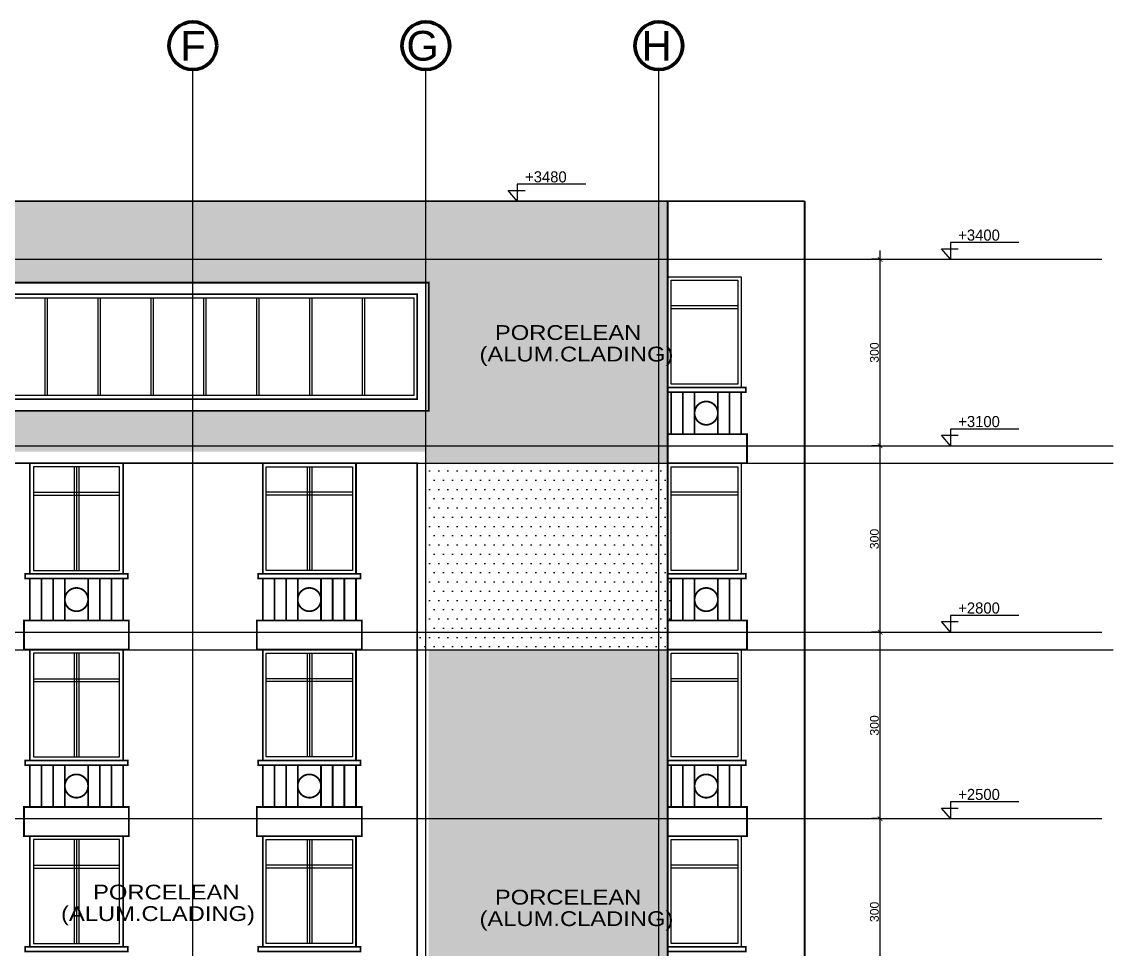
# Model space of a CAD drawing. Extents: x 250879 to 348495, y -51522 to -9360.
# Drawn here: x 295028 to 296901, y -27281 to -25689 of the extents above; entities that cross this region are included whole.
import ezdxf

# ---------------------------------------------------------------- set-up
doc = ezdxf.new("R2010")
doc.units = 0
doc.layers.get('0').update_dxf_attribs({"linetype": 'CONTINUOUS'})
doc.layers.get('DEFPOINTS').update_dxf_attribs({"color": 9, "linetype": 'CONTINUOUS'})
for name, color, linetype, lineweight in [('A-text function', 30, 'CONTINUOUS', 20), ('midium elevation', 4, 'CONTINUOUS', 60), ('VIS', 8, 'CONTINUOUS', 18)]:
    doc.layers.add(name, color=color, linetype=linetype, lineweight=lineweight)
for name, color, linetype in [('AXIS', 1, 'CONTINUOUS'), ('CURTAIN', 150, 'CONTINUOUS'), ('DOOR', 4, 'CONTINUOUS'), ('TEXT', 3, 'CONTINUOUS'), ('WALL', 7, 'CONTINUOUS')]:
    doc.layers.add(name, color=color, linetype=linetype)
doc.styles.add('ARIAL', font='BOD_CR.TTF', dxfattribs={"width": 1.2})
doc.styles.get("Standard").update_dxf_attribs({"font": 'sanss___.ttf', "height": 15})
doc.dimstyles.new('STANDARD$0', dxfattribs={"dimscale": 0, "dimtxt": 12, "dimasz": 8, "dimexe": 15, "dimexo": 0.0625, "dimgap": 2, "dimtad": 1, "dimdec": 0, "dimzin": 0, "dimdsep": 46, "dimtxsty": 'Standard', "dimblk1": 'ARCHTICK', "dimblk2": 'ARCHTICK', "dimsah": 1, "dimcen": 0.09, "dimdle": 15, "dimclrd": 3, "dimclre": 3, "dimclrt": 3, "dimazin": 0, "dimtfac": 1, "dimtdec": 0, "dimtofl": 0, "dimtmove": 1, "dimatfit": 3, "dimldrblk": 'ARCHTICK', "dimfxl": 1.0455, "dimfxlon": 1, "dimtolj": 1, "dimtzin": 0, "dimarcsym": 0})

# ---------------------------------------------------------------- blocks, each defined once
blk = doc.blocks.new('LIME')
at = {"layer": 'DOOR'}
for p, q in [((244475.4, -28849), (244460, -28830.9)), ((244460, -28830.9), (244489, -28830.9)), ((244593, -28820.3), (244475.4, -28820.3)), ((244475.4, -28820.3), (244475.4, -28849))]:
    blk.add_line(p, q, dxfattribs=at)
blk = doc.blocks.new('_ARCHTICK')
at = {"color": 0, "linetype": 'ByBlock', "const_width": 0.15}
blk.add_lwpolyline([(-0.5, -0.5), (0.5, 0.5)], dxfattribs=at)
blk = doc.blocks.new('*D1558')
at = {"layer": 'DEFPOINTS', "color": 0, "linetype": 'Continuous', "transparency": 16777216}
for p in [(296501.1, -26097), (296501.1, -26097), (296501.1, -26417)]:
    blk.add_point(p, dxfattribs=at)
at = {"layer": 'WALL', "color": 3, "linetype": 'Continuous', "lineweight": -2, "transparency": 16777216}
for p, q in [((296501.1, -26097), (296486.1, -26097)), ((296501.1, -26432), (296501.1, -26082)), ((296501.1, -26417), (296486.1, -26417))]:
    blk.add_line(p, q, dxfattribs=at)
at = {"layer": 'WALL', "color": 3, "linetype": 'Continuous', "lineweight": -2, "transparency": 16777216, "xscale": 8, "yscale": 8, "zscale": 8}
for p, rotation in [((296501.1, -26097), 90), ((296501.1, -26417), 270)]:
    blk.add_blockref('_ARCHTICK', p, dxfattribs=dict(at, rotation=rotation))
at = {"layer": 'WALL', "color": 3, "linetype": 'Continuous', "transparency": 16777216, "insert": (296491.3, -26257), "char_height": 15, "attachment_point": 5, "rotation": 90}
blk.add_mtext('\\A1;300', dxfattribs=at)
blk = doc.blocks.new('*D1551')
at = {"layer": 'DEFPOINTS', "color": 0, "linetype": 'Continuous', "transparency": 16777216}
for p in [(296501.1, -26417), (296501.1, -26417), (296501.1, -26737)]:
    blk.add_point(p, dxfattribs=at)
at = {"layer": 'WALL', "color": 3, "linetype": 'Continuous', "lineweight": -2, "transparency": 16777216}
for p, q in [((296501.1, -26417), (296486.1, -26417)), ((296501.1, -26752), (296501.1, -26402)), ((296501.1, -26737), (296486.1, -26737))]:
    blk.add_line(p, q, dxfattribs=at)
at = {"layer": 'WALL', "color": 3, "linetype": 'Continuous', "lineweight": -2, "transparency": 16777216, "xscale": 8, "yscale": 8, "zscale": 8}
for p, rotation in [((296501.1, -26417), 90), ((296501.1, -26737), 270)]:
    blk.add_blockref('_ARCHTICK', p, dxfattribs=dict(at, rotation=rotation))
at = {"layer": 'WALL', "color": 3, "linetype": 'Continuous', "transparency": 16777216, "insert": (296491.3, -26577), "char_height": 15, "attachment_point": 5, "rotation": 90}
blk.add_mtext('\\A1;300', dxfattribs=at)
blk = doc.blocks.new('*D1552')
at = {"layer": 'DEFPOINTS', "color": 0, "linetype": 'Continuous', "transparency": 16777216}
for p in [(296501.1, -26737), (296501.1, -26737), (296501.1, -27057)]:
    blk.add_point(p, dxfattribs=at)
at = {"layer": 'WALL', "color": 3, "linetype": 'Continuous', "lineweight": -2, "transparency": 16777216}
for p, q in [((296501.1, -27072), (296501.1, -26722)), ((296501.1, -26737), (296486.1, -26737)), ((296501.1, -27057), (296486.1, -27057))]:
    blk.add_line(p, q, dxfattribs=at)
at = {"layer": 'WALL', "color": 3, "linetype": 'Continuous', "lineweight": -2, "transparency": 16777216, "xscale": 8, "yscale": 8, "zscale": 8}
for p, rotation in [((296501.1, -26737), 90), ((296501.1, -27057), 270)]:
    blk.add_blockref('_ARCHTICK', p, dxfattribs=dict(at, rotation=rotation))
at = {"layer": 'WALL', "color": 3, "linetype": 'Continuous', "transparency": 16777216, "insert": (296491.3, -26897), "char_height": 15, "attachment_point": 5, "rotation": 90}
blk.add_mtext('\\A1;300', dxfattribs=at)
blk = doc.blocks.new('*D1553')
at = {"layer": 'DEFPOINTS', "color": 0, "linetype": 'Continuous', "transparency": 16777216}
for p in [(296501.1, -27057), (296501.1, -27057), (296501.1, -27377)]:
    blk.add_point(p, dxfattribs=at)
at = {"layer": 'WALL', "color": 3, "linetype": 'Continuous', "lineweight": -2, "transparency": 16777216}
for p, q in [((296501.1, -27392), (296501.1, -27042)), ((296501.1, -27057), (296486.1, -27057)), ((296501.1, -27377), (296486.1, -27377))]:
    blk.add_line(p, q, dxfattribs=at)
at = {"layer": 'WALL', "color": 3, "linetype": 'Continuous', "lineweight": -2, "transparency": 16777216, "xscale": 8, "yscale": 8, "zscale": 8}
for p, rotation in [((296501.1, -27057), 90), ((296501.1, -27377), 270)]:
    blk.add_blockref('_ARCHTICK', p, dxfattribs=dict(at, rotation=rotation))
at = {"layer": 'WALL', "color": 3, "linetype": 'Continuous', "transparency": 16777216, "insert": (296491.3, -27217), "char_height": 15, "attachment_point": 5, "rotation": 90}
blk.add_mtext('\\A1;300', dxfattribs=at)

msp = doc.modelspace()

# ---------------------------------------------------------------- hatches: boundary and pattern name
at = {"layer": 'WALL', "linetype": 'Continuous'}
h = msp.add_hatch(dxfattribs=at)
h.set_pattern_fill('DOTS', color=30, scale=10, style=0)
h.set_pattern_definition([(0, (-1179.686, 5124.162), (7.9375, 15.875), [0, -15.875])])
h.paths.add_polyline_path([(296121.29437, -25997.00774), (295721.29437, -25997.00774), (295721.29437, -26097.00774), (296121.29437, -26097.00774)])
h.paths.add_polyline_path([(296121.29437, -26097.00774), (295721.29437, -26097.00774), (295721.29437, -26417.00774), (296121.29437, -26417.00774)])
h.paths.add_polyline_path([(296136.29437, -26417.00774), (296121.29437, -26417.00774), (296121.29437, -26447.00774), (296136.29437, -26447.00774)])
h.paths.add_polyline_path([(296136.29437, -26097.00774), (296121.29437, -26097.00774), (296121.29437, -26417.00774), (296136.29437, -26417.00774)])
h.paths.add_polyline_path([(296136.29437, -25997.00774), (296121.29437, -25997.00774), (296121.29437, -26097.00774), (296136.29437, -26097.00774)])
h.paths.add_polyline_path([(295721.29437, -25997.00774), (295321.29437, -25997.00774), (295321.29437, -26097.00774), (295721.29437, -26097.00774)])
h.paths.add_polyline_path([(295321.29437, -25997.00774), (294936.29437, -25997.00774), (294936.29437, -26097.00774), (295321.29437, -26097.00774)])
h.paths.add_polyline_path([(294921.29437, -25997.00774), (294832.50323, -25997.00774), (294832.50323, -26097.00774), (294921.29437, -26097.00774)])
h.paths.add_polyline_path([(294817.50323, -25997.00774), (294728.71208, -25997.00774), (294728.71208, -26097.00774), (294817.50323, -26097.00774)])
h.paths.add_polyline_path([(294713.71208, -25997.00774), (294624.92093, -25997.00774), (294624.92093, -26097.00774), (294713.71208, -26097.00774)])
h.paths.add_polyline_path([(294609.92093, -25997.00774), (294521.29437, -25997.00774), (294521.29437, -26097.00774), (294609.92093, -26097.00774)])
h.paths.add_polyline_path([(293300.9652, -25997.00774), (293300.9652, -26097.00774), (294506.12979, -26097.00774), (294506.12979, -25997.00774)])
h.paths.add_polyline_path([(293716.12979, -26137.00774), (294506.12979, -26137.00774), (294506.12979, -26097.00774), (293300.9652, -26097.00774), (293300.9652, -26417.00774), (294506.12979, -26417.00774), (294506.12979, -26357.00774), (293716.12979, -26357.00774)])
h.paths.add_polyline_path([(295721.29437, -26357.00774), (295321.29437, -26357.00774), (295321.29437, -26417.00774), (295721.29437, -26417.00774)])
h.paths.add_polyline_path([(295321.29437, -26137.00774), (295721.29437, -26137.00774), (295721.29437, -26097.00774), (295321.29437, -26097.00774)])
h.paths.add_polyline_path([(294936.29437, -26137.00774), (295321.29437, -26137.00774), (295321.29437, -26097.00774), (294936.29437, -26097.00774)])
h.paths.add_polyline_path([(294832.50323, -26137.00774), (294921.29437, -26137.00774), (294921.29437, -26097.00774), (294832.50323, -26097.00774)])
h.paths.add_polyline_path([(294728.71208, -26137.00774), (294817.50323, -26137.00774), (294817.50323, -26097.00774), (294728.71208, -26097.00774)])
h.paths.add_polyline_path([(294624.92093, -26137.00774), (294713.71208, -26137.00774), (294713.71208, -26097.00774), (294624.92093, -26097.00774)])
h.paths.add_polyline_path([(294521.29437, -26137.00774), (294609.92093, -26137.00774), (294609.92093, -26097.00774), (294521.29437, -26097.00774)])
h = msp.add_hatch(dxfattribs=at)
h.set_pattern_fill('DOTS', color=30, scale=10, style=0)
h.set_pattern_definition([(0, (0, 5124.162), (7.9375, 15.875), [0, -15.875])])
h.paths.add_polyline_path([(294921.29437, -26342.61444), (294832.50323, -26342.61444), (294832.50323, -26417.00774), (294921.29437, -26417.00774)])
h.paths.add_polyline_path([(294817.50323, -26342.61444), (294728.71208, -26342.61444), (294728.71208, -26417.00774), (294817.50323, -26417.00774)])
h.paths.add_polyline_path([(294713.71208, -26342.61444), (294624.92093, -26342.61444), (294624.92093, -26417.00774), (294713.71208, -26417.00774)])
h.paths.add_polyline_path([(294609.92093, -26342.61444), (294521.29437, -26342.61444), (294521.29437, -26417.00774), (294609.92093, -26417.00774)])
h.paths.add_polyline_path([(296136.29437, -26417.00774), (295721.29437, -26417.00774), (295721.29437, -26447.00774), (295736.29437, -26447.00774), (296136.29437, -26447.00774)])
h.paths.add_polyline_path([(295321.29437, -26427.00774), (295721.29437, -26427.00774), (295721.29437, -26417.00774), (295321.29437, -26417.00774)])
h.paths.add_polyline_path([(294936.29437, -26427.00774), (295321.29437, -26427.00774), (295321.29437, -26417.00774), (294936.29437, -26417.00774)])
h.paths.add_polyline_path([(294832.50323, -26427.00774), (294921.29437, -26427.00774), (294921.29437, -26417.00774), (294832.50323, -26417.00774)])
h.paths.add_polyline_path([(294728.71208, -26427.00774), (294817.50323, -26427.00774), (294817.50323, -26417.00774), (294728.71208, -26417.00774)])
h.paths.add_polyline_path([(294624.92093, -26427.00774), (294713.71208, -26427.00774), (294713.71208, -26417.00774), (294624.92093, -26417.00774)])
h.paths.add_polyline_path([(294121.29437, -26427.00774), (294506.12979, -26427.00774), (294506.12979, -26417.00774), (294121.29437, -26417.00774)])
h.paths.add_polyline_path([(294521.29437, -26427.00774), (294609.92093, -26427.00774), (294609.92093, -26417.00774), (294521.29437, -26417.00774)])
h.paths.add_polyline_path([(293716.12979, -26427.00774), (294121.29437, -26427.00774), (294121.29437, -26417.00774), (293300.9652, -26417.00774), (293300.9652, -26447.00774), (293716.12979, -26447.00774)])
h.paths.add_polyline_path([(295321.29437, -26357.00774), (294936.29437, -26357.00774), (294936.29437, -26417.00774), (295321.29437, -26417.00774)])
h = msp.add_hatch(dxfattribs=at)
h.set_pattern_fill('DOTS', color=30, scale=10, style=0)
h.set_pattern_definition([(0, (0, 16957.987), (7.9375, 15.875), [0, -15.875])])
h.paths.add_polyline_path([(296121.29437, -26447.00774), (295721.29437, -26447.00774), (295721.29437, -26737.00774), (296121.29437, -26737.00774)])
h.paths.add_polyline_path([(296136.29437, -26447.00774), (296121.29437, -26447.00774), (296121.29437, -26737.00774), (296136.29437, -26737.00774), (296136.29437, -26717.00774), (296142.52231, -26717.00774), (296142.52231, -26645.00774), (296136.29437, -26645.00774), (296136.29437, -26637.00774)])
h.paths.add_polyline_path([(296136.29437, -26737.00774), (296121.29437, -26737.00774), (296121.29437, -26767.00774), (296136.29437, -26767.00774)])
h.paths.add_polyline_path([(296121.29437, -26737.00774), (295721.29437, -26737.00774), (295721.29437, -26767.00774), (296121.29437, -26767.00774)])
h.paths.add_polyline_path([(295721.29437, -26737.00774), (295706.29437, -26737.00774), (295706.29437, -26767.00774), (295721.29437, -26767.00774)])
h = msp.add_hatch(dxfattribs=at)
h.set_pattern_fill('DOTS', color=30, scale=10, style=0)
h.set_pattern_definition([(0, (61674.049, 6740.546), (7.9375, 15.875), [0, -15.875])])
h.paths.add_polyline_path([(293716.12979, -28597.00774), (293716.12979, -26767.00774), (293300.9652, -26767.00774), (293300.9652, -29007.00774), (296136.29437, -29007.00774), (296136.29437, -26767.00774), (295726.29437, -26767.00774), (295726.29437, -28597.00774)])
h.paths.add_polyline_path([(293716.12979, -28917.00774), (293716.12979, -28697.00774), (295726.29437, -28697.00774), (295726.29437, -28917.00774)])

# ---------------------------------------------------------------- linework, layer by layer
at = {"layer": 'AXIS'}
for p, q in [((295321.29437, -29935.19605), (295321.29437, -25772.96771)), ((295721.29437, -29935.19605), (295721.29437, -25772.96771)), ((296121.29437, -29935.19605), (296121.29437, -25772.96771))]:
    msp.add_line(p, q, dxfattribs=at)
at = {"layer": 'CURTAIN', "linetype": 'Continuous'}
for p, q in [((295067.18336, -26163.00774), (295067.18336, -26331.00774)), ((295071.18336, -26163.00774), (295071.18336, -26331.00774)), ((295157.9891, -26163.00774), (295157.9891, -26331.00774)), ((295161.9891, -26163.00774), (295161.9891, -26331.00774)), ((295248.79485, -26163.00774), (295248.79485, -26331.00774)), ((295252.79485, -26163.00774), (295252.79485, -26331.00774)), ((295339.60059, -26163.00774), (295339.60059, -26331.00774)), ((295343.60059, -26163.00774), (295343.60059, -26331.00774)), ((295430.40634, -26163.00774), (295430.40634, -26331.00774)), ((295434.40634, -26163.00774), (295434.40634, -26331.00774)), ((295521.21208, -26163.00774), (295521.21208, -26331.00774)), ((295525.21208, -26163.00774), (295525.21208, -26331.00774)), ((295612.01782, -26163.00774), (295612.01782, -26331.00774)), ((295616.01782, -26163.00774), (295616.01782, -26331.00774)), ((296256.52231, -26176.85035), (296142.29437, -26176.85035)), ((296256.52231, -26181.85035), (296142.29437, -26181.85035)), ((295117.37667, -26453.00774), (295117.37667, -26631.00774)), ((295121.37667, -26453.00774), (295121.37667, -26631.00774)), ((295125.37667, -26453.00774), (295125.37667, -26631.00774)), ((295517.21208, -26453.00774), (295517.21208, -26631.00774)), ((295521.21208, -26453.00774), (295521.21208, -26631.00774)), ((295525.21208, -26453.00774), (295525.21208, -26631.00774)), ((295047.37667, -26496.85035), (295195.37667, -26496.85035)), ((295047.37667, -26501.85035), (295195.37667, -26501.85035)), ((295595.21208, -26496.85035), (295447.21208, -26496.85035)), ((295595.21208, -26501.85035), (295447.21208, -26501.85035)), ((296256.52231, -26496.85035), (296142.29437, -26496.85035)), ((296256.52231, -26501.85035), (296142.29437, -26501.85035)), ((295117.37667, -26773.00774), (295117.37667, -26951.00774)), ((295121.37667, -26773.00774), (295121.37667, -26951.00774)), ((295125.37667, -26773.00774), (295125.37667, -26951.00774)), ((295517.21208, -26773.00774), (295517.21208, -26951.00774)), ((295521.21208, -26773.00774), (295521.21208, -26951.00774)), ((295525.21208, -26773.00774), (295525.21208, -26951.00774)), ((295047.37667, -26816.85035), (295195.37667, -26816.85035)), ((295047.37667, -26821.85035), (295195.37667, -26821.85035)), ((295595.21208, -26816.85035), (295447.21208, -26816.85035)), ((295595.21208, -26821.85035), (295447.21208, -26821.85035)), ((296256.52231, -26816.85035), (296142.29437, -26816.85035)), ((296256.52231, -26821.85035), (296142.29437, -26821.85035)), ((295117.37667, -27093.00774), (295117.37667, -27271.00774)), ((295121.37667, -27093.00774), (295121.37667, -27271.00774)), ((295125.37667, -27093.00774), (295125.37667, -27271.00774)), ((295517.21208, -27093.00774), (295517.21208, -27271.00774)), ((295521.21208, -27093.00774), (295521.21208, -27271.00774)), ((295525.21208, -27093.00774), (295525.21208, -27271.00774)), ((295047.37667, -27136.85035), (295195.37667, -27136.85035)), ((295047.37667, -27141.85035), (295195.37667, -27141.85035)), ((295595.21208, -27136.85035), (295447.21208, -27136.85035)), ((295595.21208, -27141.85035), (295447.21208, -27141.85035)), ((296256.52231, -27136.85035), (296142.29437, -27136.85035)), ((296256.52231, -27141.85035), (296142.29437, -27141.85035))]:
    msp.add_line(p, q, dxfattribs=at)
for points in [[(296142.29437, -26133.00774), (296256.52231, -26133.00774), (296256.52231, -26311.00774), (296142.29437, -26311.00774)], [(293742.12979, -26163.00774), (295700.29437, -26163.00774), (295700.29437, -26331.00774), (293742.12979, -26331.00774)], [(295195.37667, -26453.00774), (295047.37667, -26453.00774), (295047.37667, -26631.00774), (295195.37667, -26631.00774)], [(295447.21208, -26453.00774), (295595.21208, -26453.00774), (295595.21208, -26631.00774), (295447.21208, -26631.00774)], [(296142.29437, -26453.00774), (296256.52231, -26453.00774), (296256.52231, -26631.00774), (296142.29437, -26631.00774)], [(295195.37667, -26773.00774), (295047.37667, -26773.00774), (295047.37667, -26951.00774), (295195.37667, -26951.00774)], [(295447.21208, -26773.00774), (295595.21208, -26773.00774), (295595.21208, -26951.00774), (295447.21208, -26951.00774)], [(296142.29437, -26773.00774), (296256.52231, -26773.00774), (296256.52231, -26951.00774), (296142.29437, -26951.00774)], [(295195.37667, -27093.00774), (295047.37667, -27093.00774), (295047.37667, -27271.00774), (295195.37667, -27271.00774)], [(295447.21208, -27093.00774), (295595.21208, -27093.00774), (295595.21208, -27271.00774), (295447.21208, -27271.00774)], [(296142.29437, -27093.00774), (296256.52231, -27093.00774), (296256.52231, -27271.00774), (296142.29437, -27271.00774)]]:
    msp.add_lwpolyline(points, close=True, dxfattribs=at)
at = {"layer": 'midium elevation', "color": 6, "linetype": 'ByBlock', "ltscale": 3}
for centre in [(295321.12282, -25730.34268), (295321.14406, -25730.34259), (295721.12282, -25730.34268), (295721.14406, -25730.34259), (296121.12282, -25730.34268), (296121.14406, -25730.34259)]:
    msp.add_circle(centre, 40.95343, dxfattribs=at)
at = {"layer": 'VIS', "ltscale": 0.0001}
for p, q in [((292673.56026, -26097.00774), (296881.68241, -26097.00774)), ((292673.56026, -26097.00774), (296881.68241, -26097.00774)), ((292673.56026, -26417.00774), (296901.15438, -26417.00774)), ((292673.56026, -26417.00774), (296901.15438, -26417.00774)), ((292673.56026, -26447.00774), (296901.15438, -26447.00774)), ((292673.56026, -26737.00774), (296881.68241, -26737.00774)), ((292673.56026, -26767.00774), (296901.15438, -26767.00774)), ((292673.56026, -27057.00774), (296881.68241, -27057.00774))]:
    msp.add_line(p, q, dxfattribs=at)
at = {"layer": 'WALL', "linetype": 'Continuous'}
for p, q in [((296136.29437, -26127.00774), (296262.52231, -26127.00774)), ((296136.29437, -26767.00774), (296262.52231, -26767.00774)), ((296136.29437, -27087.00774), (296262.52231, -27087.00774))]:
    msp.add_line(p, q, dxfattribs=at)
at = {"layer": 'WALL', "linetype": 'Continuous', "const_width": 3}
for points in [[(296136.29437, -25997.00774), (293070.9652, -25997.00774), (293070.9652, -26227.00774)], [(293070.9652, -29047.00774), (293070.9652, -25997.00774), (296136.29437, -25997.00774)], [(296136.29437, -25997.00774), (296136.29437, -29047.00774)], [(296136.29437, -25997.00774), (296371.45896, -25997.00774)], [(296371.45896, -25997.00774), (296371.45896, -26447.00774)], [(295706.29437, -26337.00774), (295706.29437, -26337.00774), (293736.12979, -26337.00774), (293736.12979, -26157.00774), (295706.29437, -26157.00774), (295706.29437, -26337.00774)], [(295706.29437, -26157.00774), (295706.29437, -26157.00774), (293736.12979, -26157.00774)], [(295706.29437, -26337.00774), (295706.29437, -26337.00774), (293736.12979, -26337.00774), (293736.12979, -26157.00774), (295706.29437, -26157.00774), (295706.29437, -26337.00774)], [(296262.52231, -26317.00774), (296136.29437, -26317.00774)], [(296262.52231, -26325.00774), (296136.29437, -26325.00774)], [(296262.52231, -26325.00774), (296262.52231, -26397.00774)], [(296262.52231, -26397.00774), (296262.52231, -26325.00774)], [(296262.52231, -26325.00774), (296262.52231, -26397.00774)], [(296262.52231, -26325.00774), (296262.52231, -26397.00774)], [(296262.52231, -26447.00774), (296272.52231, -26447.00774), (296272.52231, -26397.00774), (296136.29437, -26397.00774)], [(296262.52231, -26447.00774), (296272.52231, -26447.00774), (296272.52231, -26397.00774), (296136.29437, -26397.00774)], [(293736.12979, -26447.00774), (295706.29437, -26447.00774), (295706.29437, -28577.00774), (293736.12979, -28577.00774), (293736.12979, -26447.00774)], [(295706.29437, -26447.00774), (293736.12979, -26447.00774)], [(293736.12979, -26447.00774), (295706.29437, -26447.00774), (295706.29437, -28577.00774), (293736.12979, -28577.00774), (293736.12979, -26447.00774)], [(295041.37667, -26447.00774), (295041.37667, -26637.00774)], [(295201.37667, -26447.00774), (295201.37667, -26637.00774)], [(295441.21208, -26447.00774), (295441.21208, -26637.00774)], [(295601.21208, -26447.00774), (295601.21208, -26637.00774)], [(296371.45896, -26447.00774), (296371.45896, -29047.00774), (296136.29437, -29047.00774)], [(296136.29437, -26447.00774), (296272.52231, -26447.00774)], [(295041.37667, -26637.00774), (295201.37667, -26637.00774)], [(295041.37667, -26637.00774), (295201.37667, -26637.00774)], [(295601.21208, -26637.00774), (295441.21208, -26637.00774)], [(295601.21208, -26637.00774), (295441.21208, -26637.00774)], [(296262.52231, -26637.00774), (296136.29437, -26637.00774)], [(295041.37667, -26645.00774), (295041.37667, -26717.00774)], [(295041.37667, -26645.00774), (295041.37667, -26717.00774)], [(295041.37667, -26645.00774), (295201.37667, -26645.00774)], [(295201.37667, -26645.00774), (295201.37667, -26717.00774)], [(295201.37667, -26645.00774), (295201.37667, -26717.00774)], [(295441.21208, -26645.00774), (295441.21208, -26717.00774)], [(295441.21208, -26645.00774), (295441.21208, -26717.00774)], [(295601.21208, -26645.00774), (295441.21208, -26645.00774)], [(295601.21208, -26645.00774), (295601.21208, -26717.00774)], [(295601.21208, -26645.00774), (295601.21208, -26717.00774)], [(296262.52231, -26645.00774), (296136.29437, -26645.00774)], [(296262.52231, -26645.00774), (296262.52231, -26717.00774)], [(296262.52231, -26717.00774), (296262.52231, -26645.00774)], [(296262.52231, -26645.00774), (296262.52231, -26717.00774)], [(296262.52231, -26645.00774), (296262.52231, -26717.00774)], [(295041.37667, -26767.00774), (295031.37667, -26767.00774), (295031.37667, -26717.00774), (295201.37667, -26717.00774), (295211.37667, -26717.00774), (295211.37667, -26767.00774), (295031.37667, -26767.00774)], [(295601.21208, -26767.00774), (295611.21208, -26767.00774), (295611.21208, -26717.00774), (295441.21208, -26717.00774), (295431.21208, -26717.00774), (295431.21208, -26767.00774), (295611.21208, -26767.00774)], [(296262.52231, -26767.00774), (296272.52231, -26767.00774), (296272.52231, -26717.00774), (296136.29437, -26717.00774)], [(296136.29437, -26737.00774), (296136.29437, -29047.00774), (293300.9652, -29047.00774), (293300.9652, -26737.00774)], [(294721.21208, -29047.00774), (296136.29437, -29047.00774), (296136.29437, -26737.00774)], [(295041.37667, -26767.00774), (295041.37667, -26957.00774)], [(295201.37667, -26767.00774), (295201.37667, -26957.00774)], [(295441.21208, -26767.00774), (295441.21208, -26957.00774)], [(295601.21208, -26767.00774), (295601.21208, -26957.00774)], [(296136.29437, -26767.00774), (296272.52231, -26767.00774)], [(295041.37667, -26957.00774), (295201.37667, -26957.00774)], [(295041.37667, -26957.00774), (295201.37667, -26957.00774)], [(295601.21208, -26957.00774), (295441.21208, -26957.00774)], [(295601.21208, -26957.00774), (295441.21208, -26957.00774)], [(296262.52231, -26957.00774), (296136.29437, -26957.00774)], [(295041.37667, -26965.00774), (295041.37667, -27037.00774)], [(295041.37667, -26965.00774), (295041.37667, -27037.00774)], [(295041.37667, -26965.00774), (295201.37667, -26965.00774)], [(295201.37667, -26965.00774), (295201.37667, -27037.00774)], [(295201.37667, -26965.00774), (295201.37667, -27037.00774)], [(295441.21208, -26965.00774), (295441.21208, -27037.00774)], [(295441.21208, -26965.00774), (295441.21208, -27037.00774)], [(295601.21208, -26965.00774), (295441.21208, -26965.00774)], [(295601.21208, -26965.00774), (295601.21208, -27037.00774)], [(295601.21208, -26965.00774), (295601.21208, -27037.00774)], [(296262.52231, -26965.00774), (296136.29437, -26965.00774)], [(296262.52231, -26965.00774), (296262.52231, -27037.00774)], [(296262.52231, -27037.00774), (296262.52231, -26965.00774)], [(296262.52231, -26965.00774), (296262.52231, -27037.00774)], [(296262.52231, -26965.00774), (296262.52231, -27037.00774)], [(295041.37667, -27087.00774), (295031.37667, -27087.00774), (295031.37667, -27037.00774), (295201.37667, -27037.00774), (295211.37667, -27037.00774), (295211.37667, -27087.00774), (295031.37667, -27087.00774)], [(295601.21208, -27087.00774), (295611.21208, -27087.00774), (295611.21208, -27037.00774), (295441.21208, -27037.00774), (295431.21208, -27037.00774), (295431.21208, -27087.00774), (295611.21208, -27087.00774)], [(296262.52231, -27087.00774), (296272.52231, -27087.00774), (296272.52231, -27037.00774), (296136.29437, -27037.00774)], [(295041.37667, -27087.00774), (295041.37667, -27277.00774)], [(295201.37667, -27087.00774), (295201.37667, -27277.00774)], [(295441.21208, -27087.00774), (295441.21208, -27277.00774)], [(295601.21208, -27087.00774), (295601.21208, -27277.00774)], [(296136.29437, -27087.00774), (296272.52231, -27087.00774)], [(295041.37667, -27277.00774), (295201.37667, -27277.00774)], [(295041.37667, -27277.00774), (295201.37667, -27277.00774)], [(295601.21208, -27277.00774), (295441.21208, -27277.00774)], [(295601.21208, -27277.00774), (295441.21208, -27277.00774)], [(296262.52231, -27277.00774), (296136.29437, -27277.00774)]]:
    msp.add_lwpolyline(points, dxfattribs=at)
at = {"layer": 'WALL', "linetype": 'Continuous'}
for points in [[(293300.9652, -25997.00774), (296136.29437, -25997.00774), (296136.29437, -29047.00774), (293300.9652, -29047.00774)], [(296136.29437, -26127.00774), (296262.52231, -26127.00774), (296262.52231, -26317.00774), (296136.29437, -26317.00774)], [(295726.29437, -26137.00774), (293716.12979, -26137.00774), (293716.12979, -26357.00774), (295726.29437, -26357.00774)], [(293736.12979, -26157.00774), (295706.29437, -26157.00774), (295706.29437, -26337.00774), (293736.12979, -26337.00774)], [(296270.52231, -26317.00774), (296136.29437, -26317.00774), (296136.29437, -26325.00774), (296270.52231, -26325.00774)], [(296136.29437, -26397.00774), (296272.52231, -26397.00774), (296272.52231, -26447.00774), (296136.29437, -26447.00774)], [(296136.29437, -26397.00774), (296272.52231, -26397.00774), (296272.52231, -26447.00774), (296136.29437, -26447.00774)], [(293736.12979, -26447.00774), (295706.29437, -26447.00774), (295706.29437, -28577.00774), (293736.12979, -28577.00774)], [(295706.29437, -28577.00774), (293736.12979, -28577.00774), (293736.12979, -26447.00774), (295706.29437, -26447.00774)], [(295201.37667, -26447.00774), (295041.37667, -26447.00774), (295041.37667, -26637.00774), (295201.37667, -26637.00774)], [(295441.21208, -26447.00774), (295601.21208, -26447.00774), (295601.21208, -26637.00774), (295441.21208, -26637.00774)], [(296136.29437, -26447.00774), (296262.52231, -26447.00774), (296262.52231, -26637.00774), (296136.29437, -26637.00774)], [(296270.52231, -26637.00774), (296136.29437, -26637.00774), (296136.29437, -26645.00774), (296270.52231, -26645.00774)], [(295211.37667, -26717.00774), (295031.37667, -26717.00774), (295031.37667, -26767.00774), (295211.37667, -26767.00774)], [(295431.21208, -26717.00774), (295611.21208, -26717.00774), (295611.21208, -26767.00774), (295431.21208, -26767.00774)], [(296136.29437, -26717.00774), (296272.52231, -26717.00774), (296272.52231, -26767.00774), (296136.29437, -26767.00774)], [(295201.37667, -26767.00774), (295041.37667, -26767.00774), (295041.37667, -26957.00774), (295201.37667, -26957.00774)], [(295441.21208, -26767.00774), (295601.21208, -26767.00774), (295601.21208, -26957.00774), (295441.21208, -26957.00774)], [(296136.29437, -26767.00774), (296262.52231, -26767.00774), (296262.52231, -26957.00774), (296136.29437, -26957.00774)], [(296270.52231, -26957.00774), (296136.29437, -26957.00774), (296136.29437, -26965.00774), (296270.52231, -26965.00774)], [(295211.37667, -27037.00774), (295031.37667, -27037.00774), (295031.37667, -27087.00774), (295211.37667, -27087.00774)], [(295431.21208, -27037.00774), (295611.21208, -27037.00774), (295611.21208, -27087.00774), (295431.21208, -27087.00774)], [(296136.29437, -27037.00774), (296272.52231, -27037.00774), (296272.52231, -27087.00774), (296136.29437, -27087.00774)], [(295201.37667, -27087.00774), (295041.37667, -27087.00774), (295041.37667, -27277.00774), (295201.37667, -27277.00774)], [(295441.21208, -27087.00774), (295601.21208, -27087.00774), (295601.21208, -27277.00774), (295441.21208, -27277.00774)], [(296136.29437, -27087.00774), (296262.52231, -27087.00774), (296262.52231, -27277.00774), (296136.29437, -27277.00774)], [(296270.52231, -27277.00774), (296136.29437, -27277.00774), (296136.29437, -27285.00774), (296270.52231, -27285.00774)]]:
    msp.add_lwpolyline(points, close=True, dxfattribs=at)
at = {"layer": 'WALL', "linetype": 'Continuous', "const_width": 3}
msp.add_lwpolyline([(295726.29437, -26357.00774), (293716.12979, -26357.00774), (293716.12979, -26137.00774), (295726.29437, -26137.00774)], close=True, dxfattribs=at)
at = {"layer": 'WALL', "color": 30, "linetype": 'Continuous', "const_width": 3}
for points in [[(296262.52231, -26317.00774), (296270.52231, -26317.00774), (296270.52231, -26325.00774), (296136.29437, -26325.00774)], [(296136.29437, -26317.00774), (296270.52231, -26317.00774)], [(296142.52231, -26325.00774), (296142.52231, -26397.00774)], [(296162.52231, -26325.00774), (296162.52231, -26397.00774)], [(296182.52231, -26325.00774), (296182.52231, -26397.00774)], [(296222.52231, -26325.00774), (296222.52231, -26397.00774)], [(296222.52231, -26325.00774), (296222.52231, -26397.00774)], [(296242.52231, -26325.00774), (296242.52231, -26397.00774)], [(296262.52231, -26397.00774), (296262.52231, -26325.00774)], [(295041.37667, -26637.00774), (295033.37667, -26637.00774), (295033.37667, -26645.00774), (295201.37667, -26645.00774), (295209.37667, -26645.00774), (295209.37667, -26637.00774), (295033.37667, -26637.00774)], [(295601.21208, -26637.00774), (295609.21208, -26637.00774), (295609.21208, -26645.00774), (295441.21208, -26645.00774), (295433.21208, -26645.00774), (295433.21208, -26637.00774), (295609.21208, -26637.00774)], [(296262.52231, -26637.00774), (296270.52231, -26637.00774), (296270.52231, -26645.00774), (296136.29437, -26645.00774)], [(296136.29437, -26637.00774), (296270.52231, -26637.00774)], [(295041.37667, -26717.00774), (295041.37667, -26645.00774)], [(295061.37667, -26645.00774), (295061.37667, -26717.00774)], [(295081.37667, -26645.00774), (295081.37667, -26717.00774)], [(295101.37667, -26645.00774), (295101.37667, -26717.00774)], [(295141.37667, -26645.00774), (295141.37667, -26717.00774)], [(295161.37667, -26645.00774), (295161.37667, -26717.00774)], [(295181.37667, -26645.00774), (295181.37667, -26717.00774)], [(295201.37667, -26645.00774), (295201.37667, -26717.00774)], [(295441.21208, -26645.00774), (295441.21208, -26717.00774)], [(295461.21208, -26645.00774), (295461.21208, -26717.00774)], [(295481.21208, -26645.00774), (295481.21208, -26717.00774)], [(295501.21208, -26645.00774), (295501.21208, -26717.00774)], [(295541.21208, -26645.00774), (295541.21208, -26717.00774)], [(295561.21208, -26645.00774), (295561.21208, -26717.00774)], [(295581.21208, -26645.00774), (295581.21208, -26717.00774)], [(295601.21208, -26717.00774), (295601.21208, -26645.00774)], [(296142.52231, -26645.00774), (296142.52231, -26717.00774)], [(296162.52231, -26645.00774), (296162.52231, -26717.00774)], [(296182.52231, -26645.00774), (296182.52231, -26717.00774)], [(296222.52231, -26645.00774), (296222.52231, -26717.00774)], [(296222.52231, -26645.00774), (296222.52231, -26717.00774)], [(296242.52231, -26645.00774), (296242.52231, -26717.00774)], [(296262.52231, -26717.00774), (296262.52231, -26645.00774)], [(295041.37667, -26957.00774), (295033.37667, -26957.00774), (295033.37667, -26965.00774), (295201.37667, -26965.00774), (295209.37667, -26965.00774), (295209.37667, -26957.00774), (295033.37667, -26957.00774)], [(295601.21208, -26957.00774), (295609.21208, -26957.00774), (295609.21208, -26965.00774), (295441.21208, -26965.00774), (295433.21208, -26965.00774), (295433.21208, -26957.00774), (295609.21208, -26957.00774)], [(296262.52231, -26957.00774), (296270.52231, -26957.00774), (296270.52231, -26965.00774), (296136.29437, -26965.00774)], [(296136.29437, -26957.00774), (296270.52231, -26957.00774)], [(295041.37667, -27037.00774), (295041.37667, -26965.00774)], [(295061.37667, -26965.00774), (295061.37667, -27037.00774)], [(295081.37667, -26965.00774), (295081.37667, -27037.00774)], [(295101.37667, -26965.00774), (295101.37667, -27037.00774)], [(295141.37667, -26965.00774), (295141.37667, -27037.00774)], [(295161.37667, -26965.00774), (295161.37667, -27037.00774)], [(295181.37667, -26965.00774), (295181.37667, -27037.00774)], [(295201.37667, -26965.00774), (295201.37667, -27037.00774)], [(295441.21208, -26965.00774), (295441.21208, -27037.00774)], [(295461.21208, -26965.00774), (295461.21208, -27037.00774)], [(295481.21208, -26965.00774), (295481.21208, -27037.00774)], [(295501.21208, -26965.00774), (295501.21208, -27037.00774)], [(295541.21208, -26965.00774), (295541.21208, -27037.00774)], [(295561.21208, -26965.00774), (295561.21208, -27037.00774)], [(295581.21208, -26965.00774), (295581.21208, -27037.00774)], [(295601.21208, -27037.00774), (295601.21208, -26965.00774)], [(296142.52231, -26965.00774), (296142.52231, -27037.00774)], [(296162.52231, -26965.00774), (296162.52231, -27037.00774)], [(296182.52231, -26965.00774), (296182.52231, -27037.00774)], [(296222.52231, -26965.00774), (296222.52231, -27037.00774)], [(296222.52231, -26965.00774), (296222.52231, -27037.00774)], [(296242.52231, -26965.00774), (296242.52231, -27037.00774)], [(296262.52231, -27037.00774), (296262.52231, -26965.00774)], [(295041.37667, -27277.00774), (295033.37667, -27277.00774), (295033.37667, -27285.00774), (295201.37667, -27285.00774), (295209.37667, -27285.00774), (295209.37667, -27277.00774), (295033.37667, -27277.00774)], [(295601.21208, -27277.00774), (295609.21208, -27277.00774), (295609.21208, -27285.00774), (295441.21208, -27285.00774), (295433.21208, -27285.00774), (295433.21208, -27277.00774), (295609.21208, -27277.00774)], [(296262.52231, -27277.00774), (296270.52231, -27277.00774), (296270.52231, -27285.00774), (296136.29437, -27285.00774)], [(296136.29437, -27277.00774), (296270.52231, -27277.00774)]]:
    msp.add_lwpolyline(points, dxfattribs=at)
for points in [[(296202.52231, -26381.00774, 1), (296202.52231, -26341.00774, 1), (296202.52231, -26381.00774, 1)], [(295121.37667, -26701.00774, -1), (295121.37667, -26661.00774, -1), (295121.37667, -26701.00774, -1)], [(295521.21208, -26701.00774, 1), (295521.21208, -26661.00774, 1), (295521.21208, -26701.00774, 1)], [(296202.52231, -26701.00774, 1), (296202.52231, -26661.00774, 1), (296202.52231, -26701.00774, 1)], [(295121.37667, -27021.00774, -1), (295121.37667, -26981.00774, -1), (295121.37667, -27021.00774, -1)], [(295521.21208, -27021.00774, 1), (295521.21208, -26981.00774, 1), (295521.21208, -27021.00774, 1)], [(296202.52231, -27021.00774, 1), (296202.52231, -26981.00774, 1), (296202.52231, -27021.00774, 1)]]:
    msp.add_lwpolyline(points, format="xyb", dxfattribs=at)
at = {"layer": 'WALL', "linetype": 'Continuous'}
for points in [[(296136.29437, -26397.00774), (296272.52231, -26397.00774), (296272.52231, -26447.00774), (296136.29437, -26447.00774)], [(296136.29437, -26397.00774), (296272.52231, -26397.00774), (296272.52231, -26447.00774), (296136.29437, -26447.00774)], [(296136.29437, -26717.00774), (296272.52231, -26717.00774), (296272.52231, -26767.00774), (296136.29437, -26767.00774)], [(296136.29437, -26737.00774), (296136.29437, -29047.00774), (293300.9652, -29047.00774), (293300.9652, -26737.00774)], [(296136.29437, -27037.00774), (296272.52231, -27037.00774), (296272.52231, -27087.00774), (296136.29437, -27087.00774)]]:
    msp.add_lwpolyline(points, dxfattribs=at)
at = {"layer": 'WALL', "color": 30, "linetype": 'Continuous'}
for centre in [(296202.52231, -26361.00774), (295121.37667, -26681.00774), (295521.21208, -26681.00774), (296202.52231, -26681.00774), (295121.37667, -27001.00774), (295521.21208, -27001.00774), (296202.52231, -27001.00774)]:
    msp.add_circle(centre, 20, dxfattribs=at)

# ---------------------------------------------------------------- block references
at = {"layer": 'WALL', "linetype": 'Continuous'}
for p in [(51402.65132, 2852.02415), (52146.28409, 2752.02415), (52146.28409, 2432.02415), (52146.28409, 2112.02415), (52146.28409, 1792.02415)]:
    msp.add_blockref('LIME', p, dxfattribs=at)

# ---------------------------------------------------------------- texts
at = {"layer": 'A-text function', "char_height": 25.4016, "width": 769.5478784, "style": 'ARIAL'}
for s, insert, attachment_point in [('PORCELEAN', (295839.72663, -26210.00759), 1), ('(ALUM.CLADING)', (295813.27952, -26246.91421), 1), ('PORCELEAN', (295401.3643, -27170.3351), 3), ('PORCELEAN', (295839.72663, -27179.05242), 1), ('(ALUM.CLADING)', (295427.8114, -27207.24172), 3), ('(ALUM.CLADING)', (295813.27952, -27215.95904), 1)]:
    msp.add_mtext(s, dxfattribs=dict(at, insert=insert, attachment_point=attachment_point))
at = {"layer": 'TEXT', "char_height": 51, "width": 1142.9256, "attachment_point": 3}
for s, insert in [('F', (295343.25437, -25704.96771)), ('G', (295743.25437, -25704.96771)), ('H', (296143.25437, -25704.96771))]:
    msp.add_mtext(s, dxfattribs=dict(at, insert=insert))
at = {"layer": 'TEXT', "char_height": 19.008, "width": 1279.0191168, "attachment_point": 1, "rotation": 359.87305455}
for s, insert in [('{\\fStylus BT|b0|i0|c0|p34;+3480}', (295891.58982, -25945.83962)), ('{\\fStylus BT|b0|i0|c0|p34;+3400}', (296635.22258, -26045.83962)), ('{\\fStylus BT|b0|i0|c0|p34;+3100}', (296635.22258, -26365.83962)), ('{\\fStylus BT|b0|i0|c0|p34;+2800}', (296635.22258, -26685.83962)), ('{\\fStylus BT|b0|i0|c0|p34;+2500}', (296635.22258, -27005.83962))]:
    msp.add_mtext(s, dxfattribs=dict(at, insert=insert))

# ---------------------------------------------------------------- dimensions: what is measured, and where the dimension line sits
at = {"layer": 'WALL', "linetype": 'Continuous'}
for base, p1, p2, picture, middle in [((296501.08425, -26097.00774), (296501.08425, -26417.00774), (296501.08425, -26097.00774), '*D1558', (296491.34762, -26257.00774)), ((296501.08425, -26417.00774), (296501.08425, -26737.00774), (296501.08425, -26417.00774), '*D1551', (296491.34762, -26577.00774)), ((296501.08425, -26737.00774), (296501.08425, -27057.00774), (296501.08425, -26737.00774), '*D1552', (296491.34762, -26897.00774)), ((296501.08425, -27057.00774), (296501.08425, -27377.00774), (296501.08425, -27057.00774), '*D1553', (296491.34762, -27217.00774))]:
    dim = msp.add_linear_dim(base=base, p1=p1, p2=p2, angle=90, text='300', dimstyle='STANDARD$0', override={"dimscale": 1}, dxfattribs=at)
    dim.commit()
    dim.dimension.update_dxf_attribs({"geometry": picture, "text_midpoint": middle})

doc.saveas('drawing.dxf')
